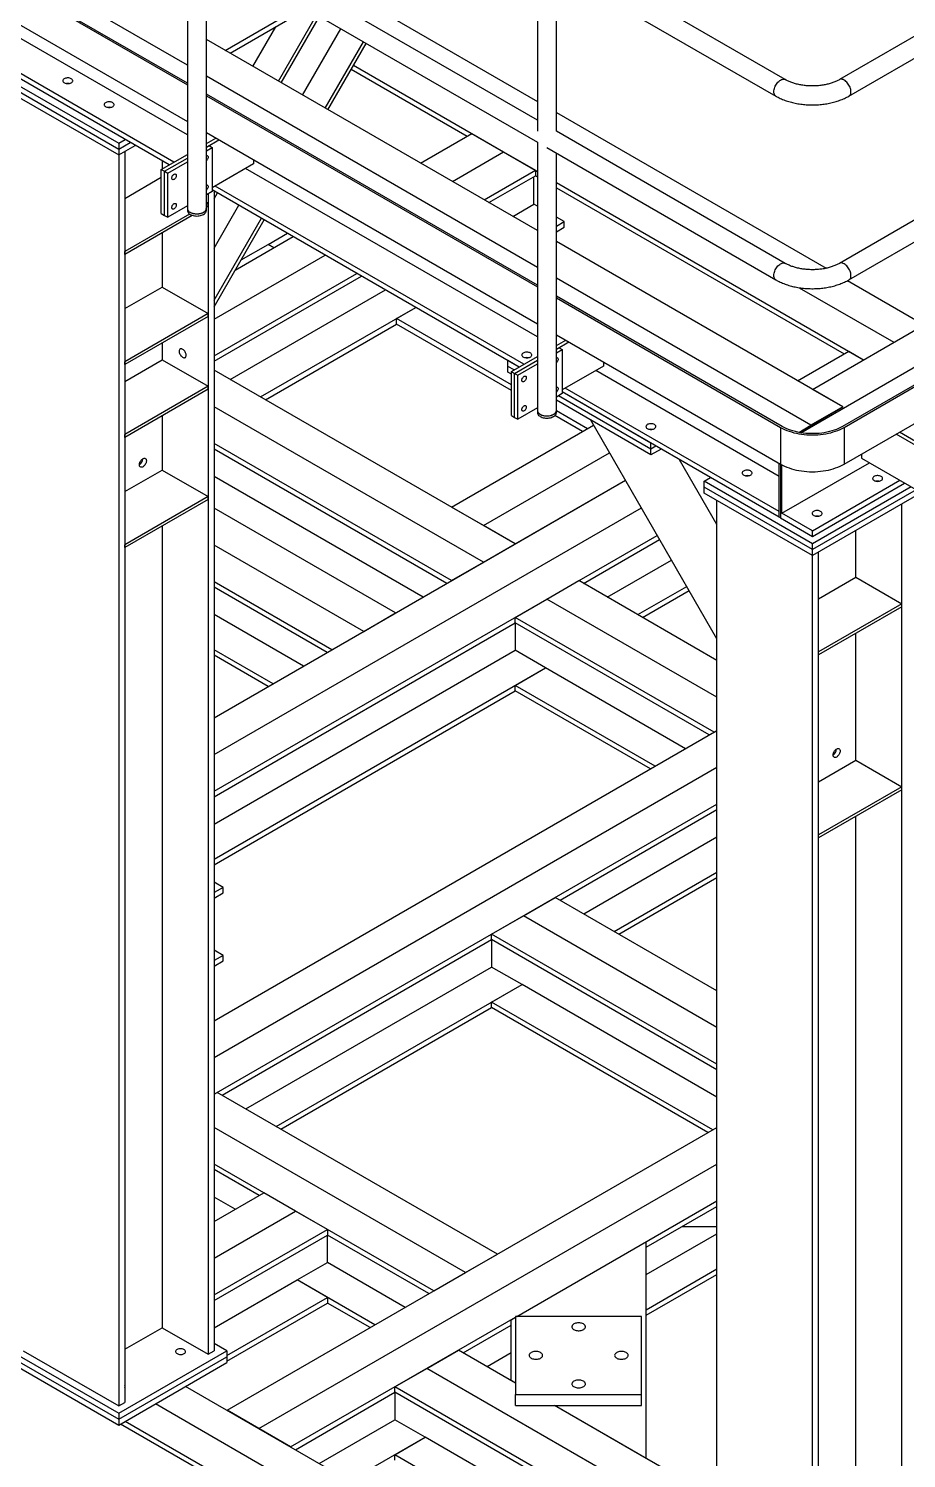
# Model space of a CAD drawing. Header units: millimetres. Extents: x 0 to 16187, y -20471 to 6290.
# Drawn here: x 222.8 to 320.3, y 1757.3 to 1916.2 of the extents above; entities that cross this region are included whole.
import ezdxf

# ---------------------------------------------------------------- set-up
doc = ezdxf.new("R2010")
doc.units = ezdxf.units.MM

msp = doc.modelspace()

# ---------------------------------------------------------------- linework, layer by layer
at = {"color": 7, "linetype": 'Continuous', "lineweight": 25}
for p, q in [((306.85001, 1910.49877), (125.32156, 2015.29292)), ((463.7981, 1997.62993), (312.86616, 1910.49877)), ((240.41172, 1912.09324), (203.63084, 1933.32639)), ((240.41172, 1910.11846), (203.63084, 1931.35161)), ((203.63084, 1931.14751), (240.41172, 1909.91436)), ((203.63084, 1927.0648), (240.41172, 1905.83166)), ((279.30259, 1905.98804), (242.52172, 1927.22118)), ((240.41172, 1926.00291), (240.41172, 1896.1959)), ((241.4668, 1925.39382), (279.30259, 1903.55168)), ((242.52172, 1896.1959), (242.52172, 1924.78483)), ((279.30259, 1923.96521), (279.30259, 1904.76996)), ((240.41172, 1904.35655), (207.99797, 1923.0686)), ((280.35768, 1923.35612), (305.79509, 1908.67141)), ((281.41259, 1904.76996), (281.41259, 1922.74713)), ((238.38511, 1901.01573), (204.28581, 1920.70084)), ((238.91553, 1901.32193), (204.62154, 1921.11943)), ((244.62855, 1913.74096), (253.14044, 1918.65477)), ((245.15896, 1913.43476), (253.67086, 1918.34857)), ((250.53066, 1910.33374), (254.77012, 1917.67669)), ((250.84319, 1910.15332), (255.09879, 1917.52424)), ((262.24255, 1917.91693), (279.30259, 1908.06837)), ((247.70224, 1911.96656), (250.24509, 1916.37092)), ((253.20836, 1908.78794), (257.46396, 1916.15886)), ((279.30259, 1893.72406), (242.52172, 1914.95721)), ((255.71858, 1907.33882), (259.97419, 1914.70973)), ((256.03111, 1907.1584), (260.28671, 1914.52932)), ((313.92108, 1908.67141), (324.21704, 1914.61514)), ((258.62065, 1911.64361), (271.50099, 1904.20794)), ((258.87699, 1912.08761), (279.30259, 1900.29617)), ((220.76263, 1910.37256), (232.78345, 1903.43309)), ((220.76263, 1909.71933), (232.78345, 1902.77986)), ((279.30259, 1889.64202), (242.52172, 1910.87517)), ((220.76263, 1909.0661), (232.78345, 1902.12663)), ((279.30259, 1887.66724), (242.52172, 1908.90039)), ((242.52172, 1908.69628), (279.30259, 1887.46314)), ((281.41259, 1906.8503), (311.39467, 1889.54201)), ((242.52172, 1904.61358), (279.30259, 1883.38043)), ((306.85001, 1890.08525), (281.41259, 1904.76996)), ((232.78345, 1903.43309), (233.49055, 1903.8413)), ((232.78345, 1902.77986), (234.05633, 1903.51468)), ((232.78345, 1903.43309), (232.78345, 1902.77986)), ((232.78345, 1902.12663), (234.62211, 1903.18806)), ((242.52172, 1903.40374), (243.56958, 1904.00866)), ((242.52172, 1902.99554), (243.92314, 1903.80456)), ((242.52172, 1902.99554), (242.82312, 1903.16954)), ((242.82312, 1903.16954), (243.17668, 1902.96543)), ((266.3215, 1901.21788), (272.01373, 1904.50394)), ((272.01373, 1904.50394), (275.54926, 1902.46292)), ((279.30259, 1903.55168), (279.30259, 1873.74468)), ((232.78345, 1902.77986), (232.78345, 1902.12663)), ((232.78345, 1902.12663), (232.78345, 1763.15125)), ((233.4552, 1902.51442), (233.4552, 1763.53904)), ((237.51982, 1900.51621), (240.41172, 1902.18566)), ((237.60945, 1901.46351), (237.60945, 1900.56795)), ((237.87338, 1900.31211), (240.41172, 1901.77746)), ((242.52172, 1902.58733), (243.17668, 1902.96543)), ((243.17668, 1902.96543), (243.17668, 1898.06619)), ((247.77287, 1901.58215), (247.77287, 1901.12772)), ((269.85703, 1899.17686), (275.54926, 1902.46292)), ((275.54926, 1902.46292), (279.0848, 1900.4219)), ((280.35768, 1902.9426), (305.79509, 1888.25789)), ((281.41259, 1873.74468), (281.41259, 1902.33361)), ((237.51982, 1895.61696), (237.51982, 1900.51621)), ((237.51982, 1900.51621), (237.87338, 1900.31211)), ((237.87338, 1895.41286), (237.87338, 1900.31211)), ((237.87338, 1900.31211), (238.22693, 1900.10801)), ((238.22693, 1900.10801), (240.41172, 1901.36926)), ((238.22693, 1895.20876), (238.22693, 1900.10801)), ((247.77287, 1901.12772), (243.17668, 1898.47439)), ((279.30259, 1881.90532), (246.88885, 1900.61738)), ((273.39257, 1897.13584), (279.0848, 1900.4219)), ((279.0848, 1900.4219), (279.0848, 1899.80949)), ((279.0848, 1899.8299), (279.30259, 1899.70418)), ((233.4552, 1897.30788), (237.51982, 1899.65434)), ((277.27598, 1878.56451), (243.17668, 1898.24962)), ((277.8064, 1878.87071), (243.51241, 1898.66821)), ((273.92298, 1896.82964), (279.0848, 1899.80949)), ((278.91509, 1896.66927), (278.91509, 1899.71152)), ((281.41259, 1899.07809), (315.55031, 1879.3708)), ((281.41259, 1898.4861), (313.39707, 1880.02185)), ((243.17668, 1898.06619), (242.52172, 1897.68809)), ((242.52172, 1896.87029), (242.7183, 1896.75681)), ((242.7183, 1896.75681), (242.52172, 1896.64332)), ((242.7183, 1897.80157), (242.7183, 1768.88652)), ((242.7183, 1896.43019), (242.7183, 1896.75681)), ((243.39005, 1898.12644), (243.39005, 1769.27431)), ((243.39005, 1897.96583), (243.45959, 1898.08629)), ((243.39005, 1897.2441), (243.77212, 1897.90587)), ((276.55793, 1895.30852), (278.91509, 1896.66927)), ((279.30259, 1896.44558), (278.91509, 1896.66927)), ((240.65203, 1895.56398), (233.4552, 1891.40933)), ((240.96179, 1895.41618), (233.4552, 1891.08272)), ((237.51982, 1895.61696), (237.87338, 1895.41286)), ((237.87338, 1895.41286), (238.22693, 1895.20876)), ((240.41172, 1896.47001), (238.22693, 1895.20876)), ((240.41172, 1896.1959), (240.41172, 1895.95094)), ((242.7183, 1896.43019), (242.52172, 1896.31671)), ((242.52172, 1895.95094), (242.52172, 1896.1959)), ((243.39005, 1891.78213), (246.13729, 1896.54049)), ((243.39005, 1885.98516), (248.64752, 1895.09137)), ((282.29153, 1894.7201), (281.41259, 1895.2275)), ((323.16212, 1896.02898), (312.86616, 1890.08525)), ((237.60945, 1893.48092), (237.60945, 1887.45797)), ((243.39005, 1885.26344), (248.96004, 1894.91095)), ((281.41259, 1894.2127), (282.29153, 1894.7201)), ((281.41259, 1893.60029), (282.29153, 1894.10769)), ((282.29153, 1894.10769), (282.29153, 1894.7201)), ((313.92108, 1888.25789), (324.21704, 1894.20162)), ((245.74239, 1889.33782), (252.17822, 1893.05314)), ((246.39529, 1890.46868), (249.38278, 1892.19332)), ((249.38278, 1892.19332), (251.52521, 1893.43011)), ((250.03579, 1891.81634), (249.38278, 1892.19332)), ((313.23452, 1874.13557), (281.41259, 1892.50598)), ((233.4552, 1891.08272), (233.4552, 1891.40933)), ((243.39005, 1883.8978), (255.71375, 1891.01212)), ((243.39005, 1879.81576), (259.24928, 1888.9711)), ((233.4552, 1885.05977), (237.60945, 1887.45797)), ((237.60945, 1887.45797), (242.7183, 1884.50869)), ((243.39005, 1879.20335), (259.7797, 1888.66489)), ((245.17656, 1877.19243), (262.41465, 1887.14377)), ((309.69899, 1872.09455), (281.41259, 1888.42394)), ((308.40553, 1887.3815), (318.91614, 1881.31385)), ((313.76593, 1888.17311), (322.28197, 1883.2569)), ((306.49933, 1871.9669), (281.41259, 1886.44916)), ((281.41259, 1886.24506), (306.32255, 1871.86485)), ((242.7183, 1884.50869), (233.4552, 1879.16122)), ((242.7183, 1884.18208), (233.4552, 1878.8346)), ((242.7183, 1884.18208), (242.7183, 1884.50869)), ((248.55299, 1875.24326), (265.79108, 1885.1946)), ((263.64866, 1883.9578), (265.79108, 1885.1946)), ((276.4107, 1876.59043), (263.64866, 1883.9578)), ((263.64866, 1883.34539), (263.64866, 1883.9578)), ((249.08341, 1874.93705), (263.64866, 1883.34539)), ((276.4107, 1875.97802), (263.64866, 1883.34539)), ((309.85808, 1876.08475), (323.16212, 1883.76501)), ((237.60945, 1881.2328), (237.60945, 1879.37421)), ((281.41259, 1882.16236), (306.32255, 1867.78214)), ((281.41259, 1880.95252), (282.46046, 1881.55744)), ((281.41259, 1880.54431), (282.81401, 1881.35334)), ((233.4552, 1876.97602), (237.60945, 1879.37421)), ((237.60945, 1879.37421), (242.7183, 1876.42494)), ((277.27598, 1878.56451), (276.00535, 1879.29803)), ((276.00535, 1878.6448), (276.00535, 1879.29803)), ((276.4107, 1878.06499), (279.30259, 1879.73444)), ((276.76425, 1877.86088), (279.30259, 1879.32624)), ((281.41259, 1880.54431), (281.714, 1880.71831)), ((281.41259, 1880.13611), (282.06755, 1880.51421)), ((281.714, 1880.71831), (282.06755, 1880.51421)), ((282.06755, 1880.51421), (282.06755, 1875.61497)), ((308.21758, 1877.03179), (313.90981, 1880.31785)), ((308.57999, 1871.26488), (323.16212, 1879.68297)), ((313.90981, 1880.31785), (315.55031, 1879.3708)), ((233.4552, 1878.8346), (233.4552, 1879.16122)), ((276.8362, 1858.91571), (243.39005, 1878.22376)), ((276.71021, 1878.23789), (276.00535, 1878.6448)), ((276.00535, 1877.99156), (276.00535, 1878.6448)), ((276.4107, 1877.75756), (276.00535, 1877.99156)), ((276.4107, 1878.06499), (276.76425, 1877.86088)), ((276.4107, 1873.16574), (276.4107, 1878.06499)), ((276.76425, 1877.86088), (277.1178, 1877.65678)), ((276.76425, 1872.96164), (276.76425, 1877.86088)), ((277.1178, 1877.65678), (279.30259, 1878.91803)), ((277.1178, 1872.75754), (277.1178, 1877.65678)), ((286.66375, 1878.6765), (282.06755, 1876.02317)), ((306.16345, 1866.39888), (285.77972, 1878.16616)), ((286.66375, 1879.13093), (286.66375, 1878.6765)), ((323.16212, 1877.70819), (313.21684, 1871.9669)), ((242.7183, 1876.42494), (233.4552, 1871.07747)), ((242.7183, 1876.09832), (233.4552, 1870.75085)), ((242.7183, 1876.09832), (242.7183, 1876.42494)), ((306.16345, 1862.50053), (282.40328, 1876.21698)), ((313.23452, 1874.13557), (309.85808, 1876.08475)), ((313.39362, 1871.86485), (323.16212, 1877.50409)), ((282.06755, 1875.61497), (281.41259, 1875.23686)), ((291.91525, 1868.80697), (281.41259, 1874.87003)), ((291.91525, 1869.4602), (281.66064, 1875.38006)), ((291.91525, 1870.11344), (282.06755, 1875.79839)), ((306.16345, 1861.88812), (282.06755, 1875.79839)), ((237.60945, 1873.14905), (237.60945, 1867.1261)), ((273.30066, 1856.87469), (243.39005, 1874.14172)), ((276.4107, 1873.16574), (276.76425, 1872.96164)), ((276.76425, 1872.96164), (277.1178, 1872.75754)), ((279.30259, 1874.01879), (277.1178, 1872.75754)), ((279.30259, 1873.74468), (279.30259, 1873.49971)), ((284.33038, 1871.40609), (281.2563, 1873.18072)), ((281.41259, 1873.49971), (281.41259, 1873.74468)), ((284.8608, 1871.71229), (281.41259, 1873.7029)), ((308.33681, 1871.30819), (313.23452, 1874.13557)), ((313.23452, 1874.13557), (309.69899, 1872.09455)), ((313.39362, 1867.78214), (323.16212, 1873.42138)), ((269.76513, 1862.99775), (285.55208, 1872.11136)), ((299.25148, 1848.3833), (285.23254, 1872.66482)), ((306.32255, 1871.86485), (306.32255, 1867.78214)), ((308.33681, 1871.30819), (309.69899, 1872.09455)), ((313.39362, 1871.86485), (313.39362, 1867.78214)), ((325.57353, 1867.82856), (319.52377, 1871.32101)), ((233.4552, 1870.75085), (233.4552, 1871.07747)), ((269.76513, 1854.83367), (243.39005, 1870.05968)), ((291.91525, 1869.4602), (291.91525, 1870.11344)), ((292.48103, 1869.78682), (291.91525, 1869.4602)), ((325.21998, 1867.62445), (319.17022, 1871.1169)), ((269.23471, 1854.52746), (243.39005, 1869.44727)), ((273.30066, 1860.95673), (287.3197, 1869.04975)), ((293.0468, 1869.4602), (291.91525, 1868.80697)), ((291.91525, 1868.80697), (291.91525, 1869.4602)), ((299.25148, 1861.08569), (295.10117, 1868.27424)), ((315.32048, 1868.8945), (315.32048, 1868.44007)), ((315.32048, 1868.44007), (325.21998, 1862.72521)), ((233.4552, 1864.7279), (237.60945, 1867.1261)), ((237.60945, 1867.1261), (242.7183, 1864.17683)), ((306.16345, 1861.88812), (306.16345, 1867.87399)), ((306.32255, 1867.78214), (306.32255, 1861.79628)), ((306.48165, 1862.31684), (316.20451, 1867.92973)), ((306.48165, 1862.31684), (306.48165, 1867.69426)), ((266.59976, 1853.00634), (243.39005, 1866.40502)), ((243.39005, 1839.60766), (289.08733, 1865.98813)), ((276.8362, 1858.91571), (289.08733, 1865.98813)), ((297.83727, 1865.87832), (298.54438, 1866.28652)), ((297.83727, 1865.22509), (297.83727, 1865.87832)), ((309.85808, 1858.93885), (297.83727, 1865.87832)), ((309.85808, 1858.28562), (297.83727, 1865.22509)), ((297.83727, 1864.57185), (297.83727, 1865.22509)), ((309.85808, 1860.36766), (319.58095, 1865.98055)), ((309.85808, 1859.75526), (320.11136, 1865.67435)), ((320.81847, 1865.26615), (309.85808, 1858.93885)), ((321.38425, 1864.93953), (309.85808, 1858.28562)), ((242.7183, 1864.17683), (233.4552, 1858.82936)), ((242.7183, 1863.85021), (233.4552, 1858.50274)), ((242.7183, 1863.85021), (242.7183, 1864.17683)), ((309.85808, 1857.63239), (297.83727, 1864.57185)), ((299.25148, 1724.78007), (299.25148, 1863.75545)), ((321.8789, 1864.57185), (309.85808, 1857.63239)), ((319.79293, 1725.05762), (319.79293, 1863.36765)), ((243.39005, 1835.52562), (290.85495, 1862.92652)), ((263.54259, 1851.24147), (243.39005, 1862.87529)), ((273.30066, 1860.95673), (269.76513, 1862.99775)), ((306.16345, 1861.88812), (306.16345, 1862.50053)), ((306.32255, 1861.79628), (306.16345, 1861.88812)), ((306.32255, 1861.79628), (309.85808, 1859.75526)), ((309.85808, 1860.36766), (306.48165, 1862.31684)), ((237.60945, 1860.90094), (237.60945, 1771.83579)), ((276.8362, 1858.91571), (273.30066, 1860.95673)), ((309.85808, 1859.75526), (309.85808, 1860.36766)), ((314.68409, 1855.21184), (314.68409, 1860.41838)), ((233.4552, 1858.50274), (233.4552, 1858.82936)), ((243.39005, 1831.44357), (292.62257, 1859.86491)), ((260.00706, 1849.20045), (243.39005, 1858.79325)), ((273.30066, 1856.87469), (276.8362, 1858.91571)), ((284.43768, 1854.52746), (292.88776, 1859.40559)), ((309.85808, 1858.28562), (309.85808, 1858.93885)), ((287.07263, 1853.00634), (294.20513, 1857.12384)), ((309.85808, 1857.63239), (309.85808, 1858.28562)), ((309.85808, 1718.65701), (309.85808, 1857.63239)), ((310.52984, 1719.0448), (310.52984, 1858.02018)), ((269.76513, 1854.83367), (273.30066, 1856.87469)), ((256.47152, 1847.15943), (243.39005, 1854.71121)), ((255.94111, 1846.85323), (243.39005, 1854.0988)), ((280.37173, 1852.79265), (283.90727, 1854.83367)), ((299.25148, 1845.97564), (283.90727, 1854.83367)), ((290.44907, 1851.05717), (295.89321, 1854.2)), ((310.52984, 1852.81364), (314.68409, 1855.21184)), ((314.68409, 1855.21184), (319.79293, 1852.26256)), ((276.8362, 1850.75163), (280.37173, 1852.79265)), ((299.25148, 1841.8936), (280.37173, 1852.79265)), ((290.97948, 1850.75096), (296.15839, 1853.74069)), ((319.79293, 1852.26256), (310.52984, 1846.91509)), ((319.79293, 1851.93595), (319.79293, 1852.26256)), ((253.30616, 1845.3321), (243.39005, 1851.05655)), ((260.00706, 1849.20045), (263.54259, 1851.24147)), ((298.93328, 1837.99525), (276.8362, 1850.75163)), ((276.8362, 1850.13922), (276.8362, 1850.75163)), ((319.79293, 1851.93595), (310.52984, 1846.58848)), ((243.39005, 1830.83117), (276.8362, 1850.13922)), ((256.47152, 1847.15943), (260.00706, 1849.20045)), ((298.40287, 1837.68905), (276.8362, 1850.13922)), ((276.8362, 1850.13922), (276.8362, 1847.09697)), ((314.68409, 1834.87997), (314.68409, 1848.98667)), ((249.92972, 1843.38293), (243.39005, 1847.1582)), ((243.39005, 1827.78892), (276.8362, 1847.09697)), ((249.39931, 1843.07673), (243.39005, 1846.5458)), ((280.21263, 1845.1478), (276.8362, 1847.09697)), ((310.52984, 1846.58848), (310.52984, 1846.91509)), ((243.39005, 1823.89057), (280.21263, 1845.1478)), ((276.8362, 1843.19862), (280.21263, 1845.1478)), ((295.76792, 1836.16792), (280.21263, 1845.1478)), ((292.39148, 1834.21875), (276.8362, 1843.19862)), ((276.8362, 1842.58622), (276.8362, 1843.19862)), ((243.39005, 1823.27817), (276.8362, 1842.58622)), ((291.86107, 1833.91255), (276.8362, 1842.58622)), ((243.39005, 1805.93082), (299.25148, 1838.17894)), ((298.93328, 1837.99525), (299.25148, 1838.17894)), ((310.52984, 1832.48177), (314.68409, 1834.87997)), ((314.68409, 1834.87997), (319.79293, 1831.9307)), ((243.39005, 1801.84878), (299.25148, 1834.0969)), ((319.79293, 1831.9307), (310.52984, 1826.58323)), ((319.79293, 1831.60408), (310.52984, 1826.25661)), ((319.79293, 1831.60408), (319.79293, 1831.9307)), ((243.39005, 1797.76674), (299.25148, 1830.01486)), ((281.82139, 1819.34027), (299.25148, 1829.40245)), ((314.68409, 1727.34155), (314.68409, 1828.65481)), ((284.45634, 1817.81915), (299.25148, 1826.36021)), ((310.52984, 1826.25661), (310.52984, 1826.58323)), ((287.83277, 1815.86998), (299.25148, 1822.46186)), ((244.38, 1820.74863), (243.39005, 1821.32011)), ((244.38, 1820.74863), (243.39005, 1820.17714)), ((244.38, 1820.13622), (244.38, 1820.74863)), ((288.36319, 1815.56377), (299.25148, 1821.84945)), ((243.39005, 1819.56474), (244.38, 1820.13622)), ((277.75544, 1817.60546), (281.29097, 1819.64648)), ((299.25148, 1809.27809), (281.29097, 1819.64648)), ((274.2199, 1815.56444), (277.75544, 1817.60546)), ((299.25148, 1805.19605), (277.75544, 1817.60546)), ((244.27402, 1797.66464), (274.2199, 1814.95203)), ((299.25148, 1801.11401), (274.2199, 1815.56444)), ((274.2199, 1814.95203), (274.2199, 1815.56444)), ((299.25148, 1800.50161), (274.2199, 1814.95203)), ((274.2199, 1814.95203), (274.2199, 1811.90978)), ((244.38, 1813.19563), (243.39005, 1813.76711)), ((244.38, 1813.19563), (243.39005, 1812.62414)), ((243.39005, 1812.01173), (244.38, 1812.58322)), ((244.38, 1812.58322), (244.38, 1813.19563)), ((246.90897, 1796.14352), (274.2199, 1811.90978)), ((277.59634, 1809.96061), (274.2199, 1811.90978)), ((250.2854, 1794.19434), (277.59634, 1809.96061)), ((274.2199, 1808.01143), (277.59634, 1809.96061)), ((299.25148, 1797.45936), (277.59634, 1809.96061)), ((274.2199, 1807.39903), (274.2199, 1808.01143)), ((298.7908, 1793.82696), (274.2199, 1808.01143)), ((250.81582, 1793.88814), (274.2199, 1807.39903)), ((298.26038, 1793.52075), (274.2199, 1807.39903)), ((243.39005, 1797.76674), (243.7436, 1797.97084)), ((274.8563, 1780.00986), (243.7436, 1797.97084)), ((271.32077, 1777.96884), (243.39005, 1794.0929)), ((244.8184, 1762.66936), (299.25148, 1794.0929)), ((267.78523, 1775.92782), (243.39005, 1790.01086)), ((248.37506, 1786.52067), (243.39005, 1789.39846)), ((248.35394, 1760.62834), (299.25148, 1790.01086)), ((243.39005, 1783.64288), (248.90548, 1786.82687)), ((245.74011, 1784.99954), (243.39005, 1786.35621)), ((252.44101, 1784.78585), (248.90548, 1786.82687)), ((277.01799, 1773.0937), (299.25148, 1785.92882)), ((243.39005, 1779.56084), (252.44101, 1784.78585)), ((255.97655, 1782.74483), (252.44101, 1784.78585)), ((291.38961, 1780.77785), (299.25148, 1785.31642)), ((243.39005, 1775.4788), (255.97655, 1782.74483)), ((255.97655, 1782.74483), (255.97655, 1782.13243)), ((295.37441, 1783.07823), (299.25148, 1783.07823)), ((243.39005, 1774.86639), (255.97655, 1782.13243)), ((255.97655, 1779.09018), (255.97655, 1782.13243)), ((267.25481, 1775.62162), (255.97655, 1782.13243)), ((277.01799, 1773.0937), (291.38961, 1781.39026)), ((291.38961, 1777.7356), (299.25148, 1782.27417)), ((291.38961, 1757.32122), (291.38961, 1781.39026)), ((271.32077, 1777.96884), (274.8563, 1780.00986)), ((252.60011, 1777.141), (255.97655, 1779.09018)), ((264.61987, 1774.1005), (255.97655, 1779.09018)), ((267.78523, 1775.92782), (271.32077, 1777.96884)), ((291.38961, 1773.83726), (299.25148, 1778.37582)), ((291.38961, 1773.22485), (299.25148, 1777.76341)), ((243.39005, 1771.82414), (252.60011, 1777.141)), ((255.97655, 1775.19183), (252.60011, 1777.141)), ((261.24343, 1772.15132), (252.60011, 1777.141)), ((244.80426, 1768.7422), (255.97655, 1775.19183)), ((244.80426, 1768.1298), (255.97655, 1774.57942)), ((255.97655, 1775.19183), (255.97655, 1774.57942)), ((260.71301, 1771.84512), (255.97655, 1774.57942)), ((251.88947, 1758.58731), (276.88961, 1773.01959)), ((276.38961, 1772.73094), (276.88961, 1773.01959)), ((276.88961, 1773.0937), (276.88961, 1764.43438)), ((290.88961, 1773.0937), (276.88961, 1773.0937)), ((290.88961, 1764.43438), (290.88961, 1773.0937)), ((233.4552, 1769.43759), (237.60945, 1771.83579)), ((237.60945, 1771.83579), (242.7183, 1768.88652)), ((271.07336, 1769.04953), (276.38961, 1772.11854)), ((276.38961, 1765.98053), (276.38961, 1772.73094)), ((244.80426, 1769.27431), (243.39005, 1770.09072)), ((220.76263, 1769.27431), (232.78345, 1762.33484)), ((220.76263, 1768.62108), (232.78345, 1761.68161)), ((222.17684, 1769.27431), (232.78345, 1763.15125)), ((232.78345, 1762.33484), (244.80426, 1769.27431)), ((232.78345, 1761.68161), (244.80426, 1768.62108)), ((242.7183, 1768.88652), (243.39005, 1769.27431)), ((244.80426, 1769.27431), (244.80426, 1768.62108)), ((244.80426, 1768.62108), (244.80426, 1767.96784)), ((267.00741, 1767.31472), (270.54295, 1769.35574)), ((276.88961, 1765.69189), (270.54295, 1769.35574)), ((273.70831, 1767.52841), (276.38961, 1769.07629)), ((220.76263, 1767.96784), (232.78345, 1761.02838)), ((232.78345, 1761.02838), (244.80426, 1767.96784)), ((263.47188, 1765.2737), (267.00741, 1767.31472)), ((299.25148, 1748.70061), (267.00741, 1767.31472)), ((299.25148, 1731.24581), (240.22221, 1765.32268)), ((299.25148, 1744.61857), (263.47188, 1765.2737)), ((263.47188, 1764.66129), (263.47188, 1765.2737)), ((276.88961, 1765.69189), (276.38961, 1765.98053)), ((232.78345, 1763.15125), (233.4552, 1763.53904)), ((299.25148, 1727.3597), (236.85638, 1763.37963)), ((252.41989, 1758.28111), (263.47188, 1764.66129)), ((299.25148, 1744.00617), (263.47188, 1764.66129)), ((263.47188, 1764.66129), (263.47188, 1761.61904)), ((276.88961, 1764.43438), (290.88961, 1764.43438)), ((276.88961, 1763.20957), (276.88961, 1764.43438)), ((290.88961, 1763.20957), (290.88961, 1764.43438)), ((232.78345, 1762.33484), (232.78345, 1761.68161)), ((232.78345, 1761.68161), (232.78345, 1761.02838)), ((248.35394, 1760.62834), (244.8184, 1762.66936)), ((276.88961, 1763.20957), (290.88961, 1763.20957)), ((291.38961, 1757.32122), (281.18957, 1763.20957)), ((299.25148, 1752.78265), (281.18957, 1763.20957)), ((297.83727, 1723.69802), (232.97782, 1761.14058)), ((297.83727, 1724.29001), (233.49055, 1761.43658)), ((251.88947, 1758.58731), (248.35394, 1760.62834)), ((255.05484, 1756.75999), (263.47188, 1761.61904)), ((266.84831, 1759.66987), (263.47188, 1761.61904)), ((258.43127, 1754.81081), (266.84831, 1759.66987)), ((263.47188, 1757.72069), (266.84831, 1759.66987)), ((299.25148, 1740.96392), (266.84831, 1759.66987)), ((299.25148, 1737.06557), (263.47188, 1757.72069)), ((263.47188, 1757.10829), (263.47188, 1757.72069))]:
    msp.add_line(p, q, dxfattribs=at)
at = {"color": 7, "linetype": 'Continuous', "lineweight": 25, "flags": 128}
for points in [[(227.5155, 1910.59717), (227.43981, 1910.63365), (227.35405, 1910.66175), (227.26098, 1910.68055), (227.16359, 1910.68945), (227.06501, 1910.68817), (226.96841, 1910.67675), (226.8769, 1910.65556), (226.79341, 1910.62528), (226.72063, 1910.58687), (226.66089, 1910.54159), (226.61613, 1910.49087), (226.58777, 1910.43635), (226.57673, 1910.37979), (226.58336, 1910.32299), (226.60746, 1910.26779), (226.64823, 1910.21597), (226.70439, 1910.16918), (226.77411, 1910.12893), (226.85516, 1910.09651), (226.94494, 1910.07297), (227.04055, 1910.05906), (227.13893, 1910.05523), (227.23692, 1910.06161), (227.33135, 1910.07798), (227.41921, 1910.10382), (227.49766, 1910.1383), (227.56418, 1910.18032), (227.61664, 1910.22852), (227.65335, 1910.28135), (227.67313, 1910.33711), (227.67535, 1910.39402), (227.65992, 1910.45024), (227.62735, 1910.50397), (227.57869, 1910.55348), (227.5155, 1910.59717)], [(305.79517, 1908.67136), (305.79505, 1908.67143), (305.73071, 1908.71901), (305.6765, 1908.78141), (305.63334, 1908.85755), (305.60197, 1908.94615), (305.58294, 1909.04568), (305.57655, 1909.15443), (305.58294, 1909.27056), (305.60197, 1909.39207), (305.63334, 1909.51688), (305.6765, 1909.64286), (305.73071, 1909.76785), (305.79505, 1909.88971), (305.86842, 1910.00636), (305.94955, 1910.1158), (306.03707, 1910.21616), (306.12947, 1910.30573), (306.22518, 1910.38296), (306.32255, 1910.44654)], [(306.32255, 1910.44654), (306.41992, 1910.49538), (306.51563, 1910.52865), (306.60803, 1910.54577), (306.69555, 1910.54646), (306.77669, 1910.53069), (306.84955, 1910.49903)], [(313.39362, 1910.44654), (313.29625, 1910.49538), (313.20054, 1910.52865), (313.10814, 1910.54577), (313.02062, 1910.54646), (312.93948, 1910.53069), (312.86619, 1910.49879)], [(313.92099, 1908.67136), (313.92112, 1908.67143), (313.98546, 1908.71901), (314.03967, 1908.78141), (314.08283, 1908.85755), (314.1142, 1908.94615), (314.13323, 1909.04568), (314.13962, 1909.15443), (314.13323, 1909.27056), (314.1142, 1909.39207), (314.08283, 1909.51688), (314.03967, 1909.64286), (313.98546, 1909.76785), (313.92112, 1909.88971), (313.84775, 1910.00636), (313.76662, 1910.1158), (313.6791, 1910.21616), (313.5867, 1910.30573), (313.49099, 1910.38296), (313.39362, 1910.44654)], [(232.11169, 1907.94385), (232.036, 1907.98033), (231.95024, 1908.00842), (231.85717, 1908.02722), (231.75978, 1908.03612), (231.6612, 1908.03485), (231.56461, 1908.02343), (231.47309, 1908.00224), (231.3896, 1907.97195), (231.31682, 1907.93355), (231.25709, 1907.88826), (231.21232, 1907.83754), (231.18396, 1907.78302), (231.17292, 1907.72646), (231.17956, 1907.66967), (231.20365, 1907.61447), (231.24443, 1907.56264), (231.30058, 1907.51585), (231.3703, 1907.4756), (231.45136, 1907.44318), (231.54113, 1907.41964), (231.63675, 1907.40574), (231.73513, 1907.40191), (231.83311, 1907.40828), (231.92755, 1907.42465), (232.0154, 1907.45049), (232.09385, 1907.48498), (232.16038, 1907.52699), (232.21284, 1907.57519), (232.24955, 1907.62802), (232.26933, 1907.68379), (232.27154, 1907.74069), (232.25611, 1907.79691), (232.22355, 1907.85064), (232.17489, 1907.90015), (232.11169, 1907.94385)], [(242.52172, 1902.05017), (242.52464, 1902.0511), (242.57695, 1902.06017), (242.62388, 1902.05321), (242.66307, 1902.03058), (242.69255, 1901.99341), (242.71085, 1901.94357), (242.71706, 1901.88356), (242.71085, 1901.81638), (242.69255, 1901.74541), (242.66307, 1901.6742), (242.62388, 1901.60633), (242.57695, 1901.54519), (242.52464, 1901.49386), (242.52172, 1901.49142)], [(238.68655, 1899.5568), (238.69276, 1899.62397), (238.71106, 1899.69495), (238.74054, 1899.76615), (238.77973, 1899.83403), (238.82666, 1899.89517), (238.87897, 1899.9465), (238.93404, 1899.98546), (238.98911, 1900.01008), (239.04142, 1900.01915), (239.08834, 1900.01219), (239.12753, 1899.98956), (239.15702, 1899.95239), (239.17532, 1899.90255), (239.18153, 1899.84254), (239.17532, 1899.77536), (239.15702, 1899.70439), (239.12753, 1899.63318), (239.08834, 1899.56531), (239.04142, 1899.50417), (238.98911, 1899.45284), (238.93404, 1899.41388), (238.87897, 1899.38925), (238.82666, 1899.38019), (238.77973, 1899.38715), (238.74054, 1899.40978), (238.71106, 1899.44695), (238.69276, 1899.49679), (238.68655, 1899.5568)], [(242.52172, 1898.784), (242.52464, 1898.78494), (242.57695, 1898.794), (242.62388, 1898.78704), (242.66307, 1898.76441), (242.69255, 1898.72725), (242.71085, 1898.67741), (242.71706, 1898.6174), (242.71085, 1898.55022), (242.69255, 1898.47925), (242.66307, 1898.40804), (242.62388, 1898.34017), (242.57695, 1898.27903), (242.52464, 1898.22769), (242.52172, 1898.22525)], [(238.68655, 1896.29063), (238.69276, 1896.35781), (238.71106, 1896.42878), (238.74054, 1896.49999), (238.77973, 1896.56787), (238.82666, 1896.629), (238.87897, 1896.68034), (238.93404, 1896.71929), (238.98911, 1896.74392), (239.04142, 1896.75298), (239.08834, 1896.74602), (239.12753, 1896.72339), (239.15702, 1896.68623), (239.17532, 1896.63639), (239.18153, 1896.57638), (239.17532, 1896.5092), (239.15702, 1896.43823), (239.12753, 1896.36702), (239.08834, 1896.29915), (239.04142, 1896.23801), (238.98911, 1896.18667), (238.93404, 1896.14772), (238.87897, 1896.12309), (238.82666, 1896.11403), (238.77973, 1896.12099), (238.74054, 1896.14362), (238.71106, 1896.18078), (238.69276, 1896.23062), (238.68655, 1896.29063)], [(240.41172, 1896.1959), (240.42074, 1896.1164), (240.44767, 1896.03827), (240.49202, 1895.96283), (240.55306, 1895.89138), (240.62973, 1895.82514), (240.72072, 1895.76524)], [(240.41172, 1896.1959), (240.41475, 1896.14979), (240.43417, 1896.07091), (240.47127, 1895.99418), (240.52539, 1895.9209), (240.59562, 1895.85232), (240.68076, 1895.78962), (240.77934, 1895.73387), (240.88969, 1895.68603), (241.00991, 1895.64691), (241.13794, 1895.61719), (241.27161, 1895.59737), (241.4086, 1895.58779), (241.5466, 1895.58861), (241.68322, 1895.59982), (241.81615, 1895.62124), (241.94309, 1895.65248), (242.06188, 1895.69303), (242.17049, 1895.74218), (242.26706, 1895.79909), (242.34993, 1895.86279), (242.41769, 1895.93219), (242.46918, 1896.0061), (242.50352, 1896.08326), (242.52012, 1896.16235), (242.52172, 1896.1959)], [(240.41172, 1895.95094), (240.42074, 1895.87144), (240.44767, 1895.79331), (240.49202, 1895.71787), (240.55306, 1895.64642), (240.62973, 1895.58018), (240.72072, 1895.52028)], [(240.72072, 1895.76524), (240.82447, 1895.71272), (240.93922, 1895.66846), (241.06299, 1895.63322), (241.19366, 1895.60761), (241.32901, 1895.59207), (241.46672, 1895.58686), (241.60442, 1895.59207), (241.73977, 1895.60761), (241.87045, 1895.63322), (241.99422, 1895.66846), (242.10896, 1895.71272), (242.21271, 1895.76524), (242.3037, 1895.82514), (242.38037, 1895.89138), (242.44141, 1895.96283), (242.48577, 1896.03827), (242.51269, 1896.1164), (242.52172, 1896.1959)], [(240.72072, 1895.52028), (240.82447, 1895.46776), (240.93922, 1895.4235), (241.06299, 1895.38826), (241.19366, 1895.36265), (241.32901, 1895.34711), (241.46672, 1895.3419), (241.60442, 1895.34711), (241.73977, 1895.36265), (241.87045, 1895.38826), (241.99422, 1895.4235), (242.10896, 1895.46776), (242.21271, 1895.52028), (242.3037, 1895.58018), (242.38037, 1895.64642), (242.44141, 1895.71787), (242.48577, 1895.79331), (242.51269, 1895.87144), (242.52172, 1895.95094)], [(305.79517, 1888.25784), (305.79505, 1888.25791), (305.73071, 1888.30549), (305.6765, 1888.36789), (305.63334, 1888.44403), (305.60197, 1888.53263), (305.58294, 1888.63216), (305.57655, 1888.74091), (305.58294, 1888.85704), (305.60197, 1888.97855), (305.63334, 1889.10336), (305.6765, 1889.22934), (305.73071, 1889.35433), (305.79505, 1889.47619), (305.86842, 1889.59284), (305.94955, 1889.70228), (306.03707, 1889.80264), (306.12947, 1889.8922), (306.22518, 1889.96944), (306.32255, 1890.03302)], [(306.32255, 1890.03302), (306.41992, 1890.08186), (306.51563, 1890.11513), (306.60803, 1890.13225), (306.69555, 1890.13294), (306.77669, 1890.11717), (306.84955, 1890.08551)], [(313.39362, 1890.03302), (313.29625, 1890.08186), (313.20054, 1890.11513), (313.10814, 1890.13225), (313.02062, 1890.13294), (312.93948, 1890.11717), (312.86619, 1890.08527)], [(313.92099, 1888.25784), (313.92112, 1888.25791), (313.98546, 1888.30549), (314.03967, 1888.36789), (314.08283, 1888.44403), (314.1142, 1888.53263), (314.13323, 1888.63216), (314.13962, 1888.74091), (314.13323, 1888.85704), (314.1142, 1888.97855), (314.08283, 1889.10336), (314.03967, 1889.22934), (313.98546, 1889.35433), (313.92112, 1889.47619), (313.84775, 1889.59284), (313.76662, 1889.70228), (313.6791, 1889.80264), (313.5867, 1889.8922), (313.49099, 1889.96944), (313.39362, 1890.03302)], [(239.88987, 1879.65001), (239.95931, 1879.61714), (240.02652, 1879.59976), (240.08934, 1879.59843), (240.14575, 1879.61319), (240.19393, 1879.64357), (240.23234, 1879.68859), (240.25974, 1879.74681), (240.27526, 1879.81634), (240.27839, 1879.89497), (240.26903, 1879.98016), (240.24748, 1880.06917), (240.21444, 1880.15914), (240.17097, 1880.24719), (240.11846, 1880.33047), (240.05861, 1880.40632), (239.99333, 1880.47229), (239.92473, 1880.52627), (239.85501, 1880.56652), (239.7864, 1880.59175), (239.72113, 1880.60114), (239.66127, 1880.5944), (239.60877, 1880.57174), (239.5653, 1880.53389), (239.53226, 1880.48206), (239.51071, 1880.41793), (239.50135, 1880.34354), (239.50448, 1880.26131), (239.51999, 1880.17385), (239.5474, 1880.084), (239.58581, 1879.99463), (239.63399, 1879.90862), (239.6904, 1879.82873), (239.75322, 1879.75754), (239.82043, 1879.69732), (239.88987, 1879.65001)], [(278.51558, 1880.13495), (278.43988, 1880.17143), (278.35413, 1880.19952), (278.26106, 1880.21832), (278.16367, 1880.22722), (278.06509, 1880.22595), (277.96849, 1880.21453), (277.87697, 1880.19334), (277.79348, 1880.16305), (277.7207, 1880.12465), (277.66097, 1880.07936), (277.6162, 1880.02864), (277.58785, 1879.97412), (277.57681, 1879.91756), (277.58344, 1879.86076), (277.60753, 1879.80557), (277.64831, 1879.75374), (277.70446, 1879.70695), (277.77419, 1879.6667), (277.85524, 1879.63428), (277.94501, 1879.61074), (278.04063, 1879.59683), (278.13901, 1879.59301), (278.23699, 1879.59938), (278.33143, 1879.61575), (278.41929, 1879.64159), (278.49774, 1879.67607), (278.56426, 1879.71809), (278.61672, 1879.76629), (278.65343, 1879.81912), (278.67321, 1879.87488), (278.67542, 1879.93179), (278.66, 1879.98801), (278.62743, 1880.04174), (278.57877, 1880.09125), (278.51558, 1880.13495)], [(281.41259, 1879.59894), (281.41552, 1879.59988), (281.46783, 1879.60894), (281.51475, 1879.60198), (281.55394, 1879.57935), (281.58342, 1879.54219), (281.60173, 1879.49235), (281.60793, 1879.43234), (281.60173, 1879.36516), (281.58342, 1879.29419), (281.55394, 1879.22298), (281.51475, 1879.15511), (281.46783, 1879.09397), (281.41552, 1879.04263), (281.41259, 1879.04019)], [(277.57742, 1877.10557), (277.58363, 1877.17275), (277.60193, 1877.24372), (277.63142, 1877.31493), (277.6706, 1877.38281), (277.71753, 1877.44394), (277.76984, 1877.49528), (277.82491, 1877.53423), (277.87998, 1877.55886), (277.93229, 1877.56792), (277.97922, 1877.56096), (278.0184, 1877.53833), (278.04789, 1877.50117), (278.06619, 1877.45133), (278.0724, 1877.39132), (278.06619, 1877.32414), (278.04789, 1877.25317), (278.0184, 1877.18196), (277.97922, 1877.11409), (277.93229, 1877.05295), (277.87998, 1877.00161), (277.82491, 1876.96266), (277.76984, 1876.93803), (277.71753, 1876.92897), (277.6706, 1876.93593), (277.63142, 1876.95856), (277.60193, 1876.99572), (277.58363, 1877.04556), (277.57742, 1877.10557)], [(281.41259, 1876.33278), (281.41552, 1876.33372), (281.46783, 1876.34278), (281.51475, 1876.33582), (281.55394, 1876.31319), (281.58342, 1876.27602), (281.60173, 1876.22619), (281.60793, 1876.16617), (281.60173, 1876.099), (281.58342, 1876.02803), (281.55394, 1875.95682), (281.51475, 1875.88894), (281.46783, 1875.8278), (281.41552, 1875.77647), (281.41259, 1875.77403)], [(277.57742, 1873.83941), (277.58363, 1873.90659), (277.60193, 1873.97756), (277.63142, 1874.04877), (277.6706, 1874.11664), (277.71753, 1874.17778), (277.76984, 1874.22911), (277.82491, 1874.26807), (277.87998, 1874.2927), (277.93229, 1874.30176), (277.97922, 1874.2948), (278.0184, 1874.27217), (278.04789, 1874.235), (278.06619, 1874.18517), (278.0724, 1874.12515), (278.06619, 1874.05798), (278.04789, 1873.98701), (278.0184, 1873.9158), (277.97922, 1873.84792), (277.93229, 1873.78678), (277.87998, 1873.73545), (277.82491, 1873.69649), (277.76984, 1873.67187), (277.71753, 1873.66281), (277.6706, 1873.66976), (277.63142, 1873.69239), (277.60193, 1873.72956), (277.58363, 1873.7794), (277.57742, 1873.83941)], [(279.30259, 1873.74468), (279.31162, 1873.66518), (279.33854, 1873.58705), (279.3829, 1873.51161), (279.44393, 1873.44016), (279.5206, 1873.37392), (279.61159, 1873.31402)], [(279.30259, 1873.74468), (279.30562, 1873.69856), (279.32504, 1873.61969), (279.36214, 1873.54296), (279.41626, 1873.46967), (279.4865, 1873.4011), (279.57163, 1873.3384), (279.67022, 1873.28265), (279.78056, 1873.23481), (279.90078, 1873.19569), (280.02882, 1873.16597), (280.16248, 1873.14614), (280.29948, 1873.13656), (280.43747, 1873.13739), (280.5741, 1873.1486), (280.70702, 1873.17001), (280.83396, 1873.20126), (280.95275, 1873.24181), (281.06136, 1873.29095), (281.15793, 1873.34787), (281.2408, 1873.41157), (281.30856, 1873.48097), (281.36005, 1873.55488), (281.39439, 1873.63204), (281.41099, 1873.71113), (281.41259, 1873.74468)], [(279.30259, 1873.49971), (279.31162, 1873.42022), (279.33854, 1873.34208), (279.3829, 1873.26665), (279.44393, 1873.1952), (279.5206, 1873.12896), (279.61159, 1873.06906)], [(279.61159, 1873.31402), (279.71535, 1873.26149), (279.83009, 1873.21723), (279.95386, 1873.182), (280.08454, 1873.15639), (280.21988, 1873.14085), (280.35759, 1873.13564), (280.49529, 1873.14085), (280.63064, 1873.15639), (280.76132, 1873.182), (280.88509, 1873.21723), (280.99983, 1873.26149), (281.10359, 1873.31402), (281.19458, 1873.37392), (281.27125, 1873.44016), (281.33228, 1873.51161), (281.37664, 1873.58705), (281.40356, 1873.66518), (281.41259, 1873.74468)], [(279.61159, 1873.06906), (279.71535, 1873.01653), (279.83009, 1872.97227), (279.95386, 1872.93704), (280.08454, 1872.91143), (280.21988, 1872.89589), (280.35759, 1872.89068), (280.49529, 1872.89589), (280.63064, 1872.91143), (280.76132, 1872.93704), (280.88509, 1872.97227), (280.99983, 1873.01653), (281.10359, 1873.06906), (281.19458, 1873.12896), (281.27125, 1873.1952), (281.33228, 1873.26665), (281.37664, 1873.34208), (281.40356, 1873.42022), (281.41259, 1873.49971)], [(292.30416, 1872.17497), (292.22847, 1872.21145), (292.14271, 1872.23954), (292.04964, 1872.25834), (291.95225, 1872.26724), (291.85367, 1872.26597), (291.75707, 1872.25455), (291.66556, 1872.23336), (291.58207, 1872.20307), (291.50928, 1872.16467), (291.44955, 1872.11938), (291.40479, 1872.06866), (291.37643, 1872.01414), (291.36539, 1871.95758), (291.37202, 1871.90079), (291.39611, 1871.84559), (291.43689, 1871.79376), (291.49305, 1871.74697), (291.56277, 1871.70672), (291.64382, 1871.6743), (291.7336, 1871.65076), (291.82921, 1871.63686), (291.92759, 1871.63303), (292.02557, 1871.6394), (292.12001, 1871.65577), (292.20787, 1871.68161), (292.28632, 1871.7161), (292.35284, 1871.75811), (292.4053, 1871.80631), (292.44201, 1871.85914), (292.46179, 1871.9149), (292.464, 1871.97181), (292.44858, 1872.02803), (292.41601, 1872.08176), (292.36735, 1872.13127), (292.30416, 1872.17497)], [(306.32255, 1871.86485), (306.54247, 1871.74534), (306.77449, 1871.63371), (307.01776, 1871.53037), (307.2714, 1871.43571), (307.53447, 1871.35005), (307.80602, 1871.27372), (308.08506, 1871.207), (308.37057, 1871.15012), (308.66151, 1871.1033), (308.95681, 1871.06671), (309.2554, 1871.04047), (309.55619, 1871.02469), (309.85808, 1871.01943), (310.15998, 1871.02469), (310.46077, 1871.04047), (310.75936, 1871.06671), (311.05466, 1871.1033), (311.3456, 1871.15012), (311.63111, 1871.207), (311.91015, 1871.27372), (312.1817, 1871.35005), (312.44477, 1871.43571), (312.69841, 1871.53037), (312.94168, 1871.63371), (313.1737, 1871.74534), (313.39362, 1871.86485)], [(313.21684, 1871.9669), (312.99932, 1871.84898), (312.76939, 1871.73917), (312.52798, 1871.63792), (312.27603, 1871.54561), (312.01454, 1871.46262), (311.74454, 1871.38928), (311.46709, 1871.32586), (311.18329, 1871.27263), (310.89427, 1871.22979), (310.60115, 1871.19751), (310.3051, 1871.17592), (310.00729, 1871.1651), (309.70888, 1871.1651), (309.41107, 1871.17592), (309.11502, 1871.19751), (308.8219, 1871.22979), (308.53288, 1871.27263), (308.24908, 1871.32586), (307.97163, 1871.38928), (307.70163, 1871.46262), (307.44014, 1871.54561), (307.18819, 1871.63792), (306.94678, 1871.73917), (306.71685, 1871.84898), (306.49933, 1871.9669)], [(235.08154, 1867.70813), (235.08779, 1867.79192), (235.10634, 1867.88024), (235.13659, 1867.97025), (235.17758, 1868.05904), (235.22797, 1868.14377), (235.28616, 1868.22172), (235.35027, 1868.29038), (235.41825, 1868.34753), (235.4879, 1868.39136), (235.55699, 1868.42043), (235.6233, 1868.43383), (235.6847, 1868.43113), (235.73921, 1868.41239), (235.78509, 1868.37824), (235.82085, 1868.32977), (235.84534, 1868.26854), (235.85779, 1868.1965), (235.85779, 1868.11599), (235.84534, 1868.02958), (235.82085, 1867.94006), (235.78509, 1867.8503), (235.73921, 1867.76318), (235.6847, 1867.68152), (235.6233, 1867.60792), (235.55699, 1867.54476), (235.4879, 1867.49406), (235.41825, 1867.45747), (235.35027, 1867.43614), (235.28616, 1867.43077), (235.22797, 1867.44154), (235.17758, 1867.46808), (235.13659, 1867.50956), (235.10634, 1867.56464), (235.08779, 1867.63154), (235.08154, 1867.70813)], [(302.99915, 1867.02139), (302.92346, 1867.05787), (302.8377, 1867.08596), (302.74463, 1867.10476), (302.64724, 1867.11367), (302.54866, 1867.11239), (302.45206, 1867.10097), (302.36055, 1867.07978), (302.27706, 1867.0495), (302.20427, 1867.01109), (302.14454, 1866.9658), (302.09978, 1866.91508), (302.07142, 1866.86057), (302.06038, 1866.804), (302.06701, 1866.74721), (302.0911, 1866.69201), (302.13188, 1866.64019), (302.18804, 1866.59339), (302.25776, 1866.55314), (302.33881, 1866.52073), (302.42859, 1866.49719), (302.5242, 1866.48328), (302.62258, 1866.47945), (302.72056, 1866.48582), (302.815, 1866.50219), (302.90286, 1866.52804), (302.98131, 1866.56252), (303.04783, 1866.60453), (303.10029, 1866.65273), (303.137, 1866.70556), (303.15678, 1866.76133), (303.15899, 1866.81824), (303.14357, 1866.87446), (303.111, 1866.92819), (303.06234, 1866.97769), (302.99915, 1867.02139)], [(306.32255, 1867.78214), (306.54247, 1867.66263), (306.77449, 1867.55101), (307.01776, 1867.44767), (307.2714, 1867.353), (307.53447, 1867.26735), (307.80602, 1867.19102), (308.08506, 1867.1243), (308.37057, 1867.06742), (308.66151, 1867.0206), (308.95681, 1866.984), (309.2554, 1866.95777), (309.55619, 1866.94199), (309.85808, 1866.93672), (310.15998, 1866.94199), (310.46077, 1866.95777), (310.75936, 1866.984), (311.05466, 1867.0206), (311.3456, 1867.06742), (311.63111, 1867.1243), (311.91015, 1867.19102), (312.1817, 1867.26735), (312.44477, 1867.353), (312.69841, 1867.44767), (312.94168, 1867.55101), (313.1737, 1867.66263), (313.39362, 1867.78214)], [(317.49484, 1866.40908), (317.41915, 1866.44556), (317.33339, 1866.47366), (317.24032, 1866.49246), (317.14293, 1866.50136), (317.04435, 1866.50008), (316.94775, 1866.48867), (316.85623, 1866.46747), (316.77274, 1866.43719), (316.69996, 1866.39879), (316.64023, 1866.3535), (316.59547, 1866.30278), (316.56711, 1866.24826), (316.55607, 1866.1917), (316.5627, 1866.1349), (316.58679, 1866.07971), (316.62757, 1866.02788), (316.68372, 1865.98109), (316.75345, 1865.94084), (316.8345, 1865.90842), (316.92428, 1865.88488), (317.01989, 1865.87097), (317.11827, 1865.86714), (317.21625, 1865.87352), (317.31069, 1865.88989), (317.39855, 1865.91573), (317.477, 1865.95021), (317.54352, 1865.99223), (317.59598, 1866.04043), (317.63269, 1866.09326), (317.65247, 1866.14902), (317.65468, 1866.20593), (317.63926, 1866.26215), (317.60669, 1866.31588), (317.55803, 1866.36539), (317.49484, 1866.40908)], [(310.77732, 1862.53115), (310.70163, 1862.56763), (310.61587, 1862.59572), (310.5228, 1862.61452), (310.42541, 1862.62342), (310.32683, 1862.62215), (310.23024, 1862.61073), (310.13872, 1862.58954), (310.05523, 1862.55925), (309.98245, 1862.52085), (309.92272, 1862.47556), (309.87795, 1862.42484), (309.84959, 1862.37032), (309.83855, 1862.31376), (309.84519, 1862.25696), (309.86928, 1862.20177), (309.91006, 1862.14994), (309.96621, 1862.10315), (310.03593, 1862.0629), (310.11699, 1862.03048), (310.20676, 1862.00694), (310.30238, 1861.99303), (310.40076, 1861.98921), (310.49874, 1861.99558), (310.59318, 1862.01195), (310.68103, 1862.03779), (310.75948, 1862.07227), (310.82601, 1862.11429), (310.87847, 1862.16249), (310.91518, 1862.21532), (310.93496, 1862.27108), (310.93717, 1862.32799), (310.92174, 1862.38421), (310.88918, 1862.43794), (310.84052, 1862.48745), (310.77732, 1862.53115)], [(312.934, 1835.91102), (312.92775, 1835.82722), (312.9092, 1835.7389), (312.87895, 1835.6489), (312.83797, 1835.5601), (312.78757, 1835.47537), (312.72938, 1835.39742), (312.66527, 1835.32877), (312.59729, 1835.27161), (312.52764, 1835.22779), (312.45855, 1835.19871), (312.39224, 1835.18531), (312.33084, 1835.18802), (312.27633, 1835.20675), (312.23046, 1835.2409), (312.1947, 1835.28937), (312.1702, 1835.35061), (312.15775, 1835.42264), (312.15775, 1835.50316), (312.1702, 1835.58956), (312.1947, 1835.67908), (312.23046, 1835.76885), (312.27633, 1835.85596), (312.33084, 1835.93763), (312.39224, 1836.01123), (312.45855, 1836.07439), (312.52764, 1836.12508), (312.59729, 1836.16168), (312.66527, 1836.183), (312.72938, 1836.18837), (312.78757, 1836.17761), (312.83797, 1836.15106), (312.87895, 1836.10958), (312.9092, 1836.05451), (312.92775, 1835.9876), (312.934, 1835.91102)], [(283.88961, 1772.37209), (283.77512, 1772.36701), (283.66332, 1772.35191), (283.55682, 1772.32713), (283.45812, 1772.29326), (283.36953, 1772.25108), (283.29314, 1772.2016), (283.23072, 1772.14596), (283.18375, 1772.08547), (283.15333, 1772.02156), (283.14016, 1771.95571), (283.14455, 1771.88947), (283.16642, 1771.8244), (283.20523, 1771.76201), (283.26008, 1771.70378), (283.32969, 1771.65106), (283.41242, 1771.60509), (283.50634, 1771.56696), (283.60924, 1771.53755), (283.71872, 1771.51755), (283.83219, 1771.50743), (283.94702, 1771.50743), (284.0605, 1771.51755), (284.16997, 1771.53755), (284.27287, 1771.56696), (284.36679, 1771.60509), (284.44952, 1771.65106), (284.51913, 1771.70378), (284.57398, 1771.76201), (284.6128, 1771.8244), (284.63466, 1771.88947), (284.63906, 1771.95571), (284.62589, 1772.02156), (284.59546, 1772.08547), (284.54849, 1772.14596), (284.48608, 1772.2016), (284.40968, 1772.25108), (284.3211, 1772.29326), (284.2224, 1772.32713), (284.1159, 1772.35191), (284.00409, 1772.36701), (283.88961, 1772.37209)], [(239.27115, 1768.95795), (239.34684, 1768.92147), (239.4326, 1768.89338), (239.52567, 1768.87458), (239.62306, 1768.86567), (239.72164, 1768.86695), (239.81824, 1768.87837), (239.90975, 1768.89956), (239.99324, 1768.92985), (240.06602, 1768.96825), (240.12576, 1769.01354), (240.17052, 1769.06426), (240.19888, 1769.11877), (240.20992, 1769.17534), (240.20329, 1769.23213), (240.17919, 1769.28733), (240.13842, 1769.33916), (240.08226, 1769.38595), (240.01254, 1769.4262), (239.93149, 1769.45861), (239.84171, 1769.48215), (239.7461, 1769.49606), (239.64772, 1769.49989), (239.54973, 1769.49352), (239.4553, 1769.47715), (239.36744, 1769.45131), (239.28899, 1769.41682), (239.22247, 1769.37481), (239.17001, 1769.32661), (239.1333, 1769.27378), (239.11352, 1769.21801), (239.1113, 1769.1611), (239.12673, 1769.10488), (239.1593, 1769.05116), (239.20796, 1769.00165), (239.27115, 1768.95795)], [(279.13961, 1769.19701), (279.02512, 1769.19193), (278.91332, 1769.17683), (278.80682, 1769.15205), (278.70812, 1769.11818), (278.61953, 1769.076), (278.54314, 1769.02652), (278.48072, 1768.97088), (278.43375, 1768.91039), (278.40333, 1768.84647), (278.39016, 1768.78062), (278.39455, 1768.71439), (278.41642, 1768.64931), (278.45523, 1768.58693), (278.51008, 1768.52869), (278.57969, 1768.47598), (278.66242, 1768.43001), (278.75634, 1768.39188), (278.85924, 1768.36246), (278.96872, 1768.34246), (279.08219, 1768.33235), (279.19702, 1768.33235), (279.3105, 1768.34246), (279.41997, 1768.36246), (279.52287, 1768.39188), (279.61679, 1768.43001), (279.69952, 1768.47598), (279.76913, 1768.52869), (279.82398, 1768.58693), (279.8628, 1768.64931), (279.88466, 1768.71439), (279.88906, 1768.78062), (279.87589, 1768.84647), (279.84546, 1768.91039), (279.79849, 1768.97088), (279.73608, 1769.02652), (279.65968, 1769.076), (279.5711, 1769.11818), (279.4724, 1769.15205), (279.3659, 1769.17683), (279.25409, 1769.19193), (279.13961, 1769.19701)], [(288.63961, 1769.19701), (288.52512, 1769.19193), (288.41332, 1769.17683), (288.30682, 1769.15205), (288.20812, 1769.11818), (288.11953, 1769.076), (288.04314, 1769.02652), (287.98072, 1768.97088), (287.93375, 1768.91039), (287.90333, 1768.84647), (287.89016, 1768.78062), (287.89455, 1768.71439), (287.91642, 1768.64931), (287.95523, 1768.58693), (288.01008, 1768.52869), (288.07969, 1768.47598), (288.16242, 1768.43001), (288.25634, 1768.39188), (288.35924, 1768.36246), (288.46872, 1768.34246), (288.58219, 1768.33235), (288.69702, 1768.33235), (288.8105, 1768.34246), (288.91997, 1768.36246), (289.02287, 1768.39188), (289.11679, 1768.43001), (289.19952, 1768.47598), (289.26913, 1768.52869), (289.32398, 1768.58693), (289.3628, 1768.64931), (289.38466, 1768.71439), (289.38906, 1768.78062), (289.37589, 1768.84647), (289.34546, 1768.91039), (289.29849, 1768.97088), (289.23608, 1769.02652), (289.15968, 1769.076), (289.0711, 1769.11818), (288.9724, 1769.15205), (288.8659, 1769.17683), (288.75409, 1769.19193), (288.63961, 1769.19701)], [(283.88961, 1766.02192), (283.77512, 1766.01685), (283.66332, 1766.00175), (283.55682, 1765.97697), (283.45812, 1765.94309), (283.36953, 1765.90092), (283.29314, 1765.85143), (283.23072, 1765.79579), (283.18375, 1765.73531), (283.15333, 1765.67139), (283.14016, 1765.60554), (283.14455, 1765.5393), (283.16642, 1765.47423), (283.20523, 1765.41185), (283.26008, 1765.35361), (283.32969, 1765.3009), (283.41242, 1765.25493), (283.50634, 1765.21679), (283.60924, 1765.18738), (283.71872, 1765.16738), (283.83219, 1765.15726), (283.94702, 1765.15726), (284.0605, 1765.16738), (284.16997, 1765.18738), (284.27287, 1765.21679), (284.36679, 1765.25493), (284.44952, 1765.3009), (284.51913, 1765.35361), (284.57398, 1765.41185), (284.6128, 1765.47423), (284.63466, 1765.5393), (284.63906, 1765.60554), (284.62589, 1765.67139), (284.59546, 1765.73531), (284.54849, 1765.79579), (284.48608, 1765.85143), (284.40968, 1765.90092), (284.3211, 1765.94309), (284.2224, 1765.97697), (284.1159, 1766.00175), (284.00409, 1766.01685), (283.88961, 1766.02192)]]:
    msp.add_lwpolyline(points, dxfattribs=at)
at = {"color": 7, "linetype": 'Continuous', "lineweight": 25}
for centre, radius, start, end in [((227.12659, 1909.14046), 0.93736, 81.0727182, 98.9272818), ((227.12659, 1909.13982), 0.93798, 81.0786968, 98.9213032), ((231.72279, 1906.4865), 0.93798, 81.0786766, 98.9213233), ((231.72279, 1906.48713), 0.93736, 81.0727182, 98.9272818), ((278.12667, 1878.67823), 0.93736, 81.0727182, 98.9272818), ((278.12667, 1878.6776), 0.93798, 81.0787149, 98.9212851), ((291.91525, 1870.71825), 0.93736, 81.0726525, 98.9273474), ((234.63091, 1868.41729), 0.84029, 302.4306189, 357.5747572), ((234.63815, 1868.41311), 0.83289, 302.1643925, 357.840984), ((302.61024, 1865.56467), 0.93736, 81.0727182, 98.9272818), ((302.61024, 1865.56404), 0.93798, 81.0788581, 98.9211422), ((317.10593, 1864.95173), 0.93798, 81.0787148, 98.9212852), ((310.38841, 1861.0738), 0.93798, 81.0787148, 98.9212852), ((311.70555, 1836.17116), 0.84029, 302.4306207, 357.5747332), ((311.70554, 1836.17117), 0.84031, 302.4308687, 357.5691316), ((233.29138, 1765.30452), 0.20016, 324.9303602, 35.0696398)]:
    msp.add_arc(centre, radius, start, end, dxfattribs=at)
for points, knots in [([(312.86616, 1910.49877), (312.83876, 1910.48323), (312.75892, 1910.43795), (312.61743, 1910.36549), (312.43836, 1910.28328), (312.24811, 1910.20577), (312.0476, 1910.1335), (311.83757, 1910.06705), (311.61888, 1910.00692), (311.39246, 1909.95356), (311.15927, 1909.90736), (310.92031, 1909.86866), (310.67663, 1909.83774), (310.42928, 1909.81482), (310.17935, 1909.80008), (309.92794, 1909.7936), (309.67616, 1909.79546), (309.42511, 1909.80563), (309.17594, 1909.82406), (308.92973, 1909.85063), (308.68759, 1909.88514), (308.45057, 1909.92735), (308.21972, 1909.97698), (307.99605, 1910.03366), (307.78053, 1910.09696), (307.57411, 1910.16641), (307.37759, 1910.24144), (307.19209, 1910.32152), (307.0144, 1910.40704), (306.90557, 1910.46777), (306.85001, 1910.49877)], [0, 0, 0, 0, 0.018543658, 0.054032016, 0.08964728, 0.125412405, 0.161330055, 0.197396311, 0.233602634, 0.269937307, 0.306386473, 0.342934879, 0.379566395, 0.416264364, 0.453011837, 0.489791708, 0.526586799, 0.563378618, 0.600145478, 0.636870165, 0.673535515, 0.710124488, 0.746620301, 0.783006646, 0.819268027, 0.855390258, 0.891361167, 0.927171588, 0.962816714, 1, 1, 1, 1]), ([(305.79509, 1908.67141), (305.83799, 1908.64708), (305.95992, 1908.57794), (306.16868, 1908.47091), (306.4237, 1908.35323), (306.68739, 1908.24486), (306.95885, 1908.14575), (307.23733, 1908.05607), (307.52209, 1907.97589), (307.81239, 1907.9053), (308.1075, 1907.84435), (308.40669, 1907.7931), (308.70927, 1907.75158), (309.01451, 1907.71983), (309.3217, 1907.69786), (309.63012, 1907.68571), (309.93906, 1907.68337), (310.24781, 1907.69086), (310.55563, 1907.70815), (310.86182, 1907.73524), (311.16565, 1907.7721), (311.46644, 1907.8187), (311.76349, 1907.87501), (312.05611, 1907.94099), (312.34361, 1908.0166), (312.62531, 1908.10178), (312.90051, 1908.19652), (313.16857, 1908.3007), (313.42853, 1908.41447), (313.68086, 1908.53707), (313.84088, 1908.62656), (313.92108, 1908.67141)], [0, 0, 0, 0, 0.019169212, 0.054483675, 0.089761973, 0.1250081, 0.160203016, 0.195335959, 0.230402543, 0.265403139, 0.300341551, 0.335224004, 0.370058386, 0.404853711, 0.439619733, 0.474366698, 0.509105164, 0.543845893, 0.578597006, 0.613368584, 0.648171566, 0.683016796, 0.717914883, 0.752875993, 0.787909542, 0.823023733, 0.858224904, 0.893516614, 0.928898421, 0.964364289, 1, 1, 1, 1]), ([(312.86616, 1890.08525), (312.83876, 1890.06971), (312.75892, 1890.02443), (312.61743, 1889.95197), (312.43836, 1889.86976), (312.24811, 1889.79225), (312.0476, 1889.71998), (311.83757, 1889.65353), (311.61888, 1889.5934), (311.39246, 1889.54004), (311.15927, 1889.49384), (310.92031, 1889.45514), (310.67663, 1889.42422), (310.42928, 1889.4013), (310.17935, 1889.38656), (309.92794, 1889.38008), (309.67616, 1889.38194), (309.42511, 1889.39211), (309.17594, 1889.41054), (308.92973, 1889.43711), (308.68759, 1889.47162), (308.45057, 1889.51383), (308.21972, 1889.56346), (307.99605, 1889.62014), (307.78053, 1889.68344), (307.57411, 1889.75289), (307.37759, 1889.82792), (307.19209, 1889.908), (307.0144, 1889.99352), (306.90557, 1890.05425), (306.85001, 1890.08525)], [0, 0, 0, 0, 0.018543658, 0.054032016, 0.08964728, 0.125412405, 0.161330055, 0.197396311, 0.233602634, 0.269937307, 0.306386473, 0.342934879, 0.379566395, 0.416264364, 0.453011837, 0.489791708, 0.526586799, 0.563378618, 0.600145478, 0.636870165, 0.673535515, 0.710124488, 0.746620301, 0.783006646, 0.819268027, 0.855390258, 0.891361167, 0.927171588, 0.962816714, 1, 1, 1, 1]), ([(305.79509, 1888.25789), (305.83799, 1888.23356), (305.95992, 1888.16442), (306.16868, 1888.05739), (306.4237, 1887.93971), (306.68739, 1887.83134), (306.95885, 1887.73223), (307.23733, 1887.64255), (307.52209, 1887.56237), (307.81239, 1887.49178), (308.1075, 1887.43083), (308.40669, 1887.37958), (308.70927, 1887.33806), (309.01451, 1887.30631), (309.3217, 1887.28434), (309.63012, 1887.27219), (309.93906, 1887.26985), (310.24781, 1887.27733), (310.55563, 1887.29463), (310.86182, 1887.32172), (311.16565, 1887.35858), (311.46644, 1887.40518), (311.76349, 1887.46149), (312.05611, 1887.52747), (312.34361, 1887.60308), (312.62531, 1887.68826), (312.90051, 1887.783), (313.16857, 1887.88718), (313.42853, 1888.00095), (313.68086, 1888.12355), (313.84088, 1888.21304), (313.92108, 1888.25789)], [0, 0, 0, 0, 0.019169212, 0.054483675, 0.089761973, 0.1250081, 0.160203016, 0.195335959, 0.230402543, 0.265403139, 0.300341551, 0.335224004, 0.370058386, 0.404853711, 0.439619733, 0.474366698, 0.509105164, 0.543845893, 0.578597006, 0.613368584, 0.648171566, 0.683016796, 0.717914883, 0.752875993, 0.787909542, 0.823023733, 0.858224904, 0.893516614, 0.928898421, 0.964364289, 1, 1, 1, 1])]:
    msp.add_open_spline(points, degree=3, knots=knots, dxfattribs=at)

doc.saveas('drawing.dxf')
